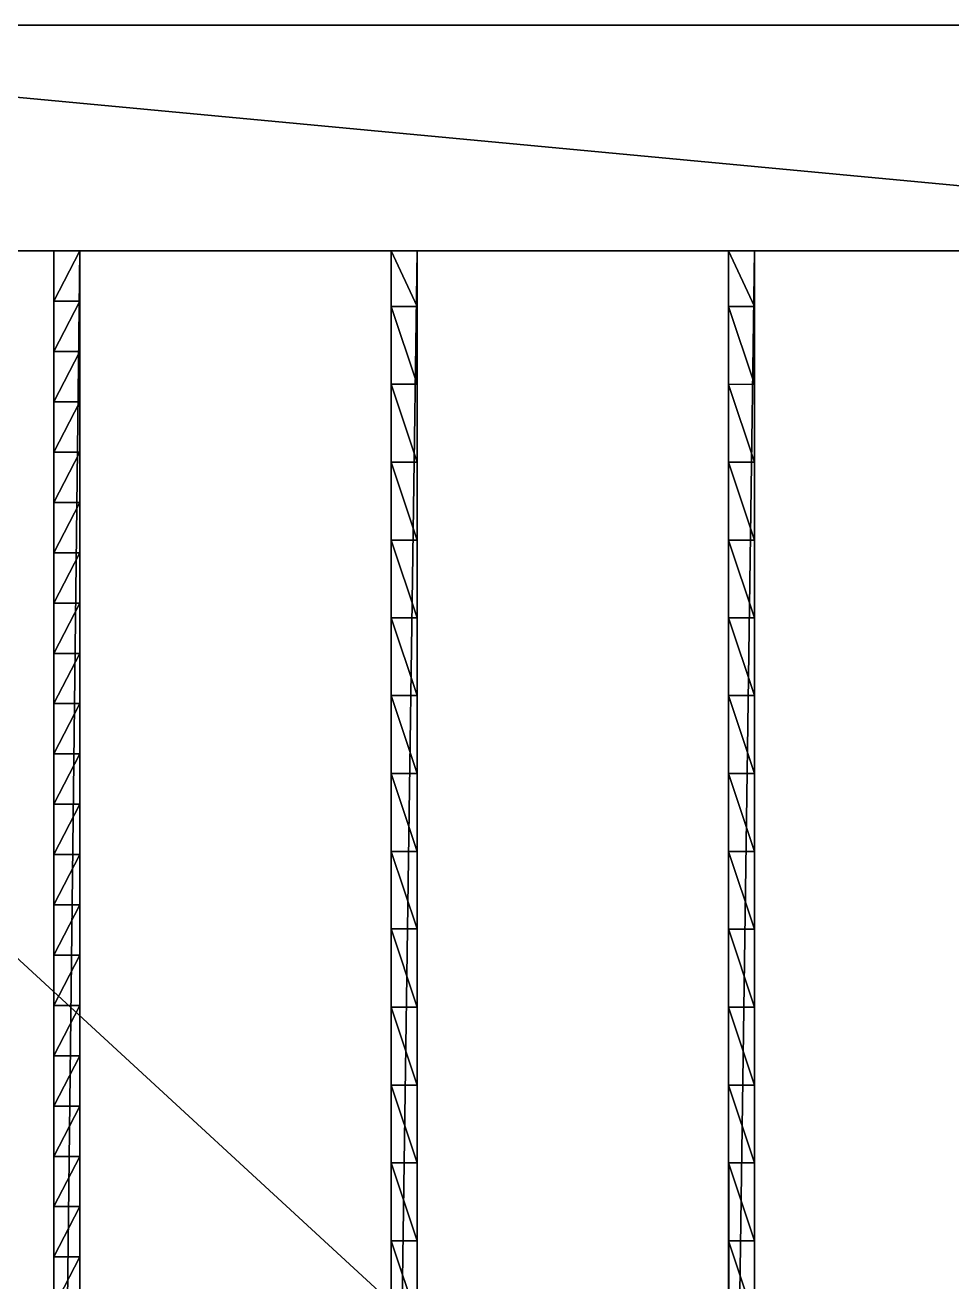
# Model space of a CAD drawing. Extents: x -275 to 275, y -480 to 0.
# Drawn here: x -82 to 96.5, y -242.1 to 0 of the extents above; entities that cross this region are included whole.
import ezdxf

# ---------------------------------------------------------------- set-up
doc = ezdxf.new("R2010")
doc.units = 0
doc.layers.add('BRANCO', color=7, linetype='CONTINUOUS')

msp = doc.modelspace()

# ---------------------------------------------------------------- linework, layer by layer
at = {"layer": 'BRANCO'}
for points in [[(231.523, -43.5), (-231.523, 0), (-231.6568, -43.5), (231.523, -43.5)], [(231.523, 0), (-231.523, 0), (231.523, -43.5), (231.523, 0)], [(-231.523, 0), (231.523, 0), (231.523, -43.5), (-231.523, 0)], [(-231.523, 0), (231.523, -43.5), (-231.5191, -43.5), (-231.523, 0)], [(-231.6568, -43.5), (-231.6568, -43.5, -74), (231.523, -43.5, -74), (-231.6568, -43.5)], [(-231.6568, -43.5), (231.523, -43.5, -74), (231.523, -43.5), (-231.6568, -43.5)], [(-231.4779, -43.5, -74), (-231.4779, -470, -74), (231.523, -470, -74), (-231.4779, -43.5, -74)], [(-231.4779, -43.5, -74), (231.523, -470, -74), (231.523, -43.5, -74), (-231.4779, -43.5, -74)], [(-76.47697, -53.19, -21.84654), (-76.47697, -43.5, -24.00294), (-76.47697, -53.19, -74.00294), (-76.47697, -53.19, -21.84654)], [(-76.47697, -53.19, -74.00294), (-76.47697, -43.5, -24.00294), (-76.47697, -43.5, -74.00294), (-76.47697, -53.19, -74.00294)], [(-71.47697, -43.5, -24.00294), (-76.47697, -43.5, -24.00294), (-76.47697, -43.5, -74.00294), (-71.47697, -43.5, -24.00294)], [(-71.47697, -43.5, -24.00294), (-76.47697, -43.5, -74.00294), (-71.47697, -43.5, -74.00294), (-71.47697, -43.5, -24.00294)], [(-71.47697, -43.5, -24.00294), (-76.47697, -43.5, -24.00294), (-76.47697, -53.19, -21.84654), (-71.47697, -43.5, -24.00294)], [(-71.47697, -43.5, -24.00294), (-76.47697, -53.19, -21.84654), (-71.47697, -53.19, -21.84654), (-71.47697, -43.5, -24.00294)], [(-76.47697, -470, -74.00294), (-71.47697, -470, -74.00294), (-71.47697, -43.5, -74.00294), (-76.47697, -470, -74.00294)], [(-76.47697, -470, -74.00294), (-71.47697, -43.5, -74.00294), (-76.47697, -43.5, -74.00294), (-76.47697, -470, -74.00294)], [(-71.47697, -43.5, -24.00294), (-71.47697, -53.19, -21.84654), (-71.47697, -53.19, -74.00294), (-71.47697, -43.5, -24.00294)], [(-71.47697, -43.5, -24.00294), (-71.47697, -53.19, -74.00294), (-71.47697, -43.5, -74.00294), (-71.47697, -43.5, -24.00294)], [(-6.492396, -43.49377, -74.0202), (-6.492396, -43.49377, -24.0202), (-11.4924, -43.5, -24.0202), (-6.492396, -43.49377, -74.0202)], [(-6.492396, -43.49377, -74.0202), (-11.4924, -43.5, -24.0202), (-11.4924, -43.5, -74.0202), (-6.492396, -43.49377, -74.0202)], [(-11.47697, -394.8884, -74.0202), (-6.492396, -43.49377, -74.0202), (-11.4924, -43.5, -74.0202), (-11.47697, -394.8884, -74.0202)], [(-6.484683, -54.18798, -21.18592), (-6.498005, -43.49378, -24.0202), (-11.4924, -43.49755, -24.02085), (-6.484683, -54.18798, -21.18592)], [(-6.484683, -54.18798, -21.18592), (-11.4924, -43.49755, -24.02085), (-11.48468, -54.19421, -21.18592), (-6.484683, -54.18798, -21.18592)], [(-11.48468, -54.19421, -21.18592), (-11.4924, -43.5, -24.0202), (-11.49193, -54.19421, -74.0202), (-11.48468, -54.19421, -21.18592)], [(-11.49193, -54.19421, -74.0202), (-11.4924, -43.5, -24.0202), (-11.4924, -43.5, -74.0202), (-11.49193, -54.19421, -74.0202)], [(-11.47697, -394.8884, -74.0202), (-6.47697, -394.8822, -74.0202), (-6.492396, -43.49377, -74.0202), (-11.47697, -394.8884, -74.0202)], [(-6.492396, -43.49377, -24.0202), (-6.484683, -54.18798, -21.18592), (-6.491927, -54.18798, -74.0202), (-6.492396, -43.49377, -24.0202)], [(-6.492396, -43.49377, -24.0202), (-6.491927, -54.18798, -74.0202), (-6.492396, -43.49377, -74.0202), (-6.492396, -43.49377, -24.0202)], [(58.50761, -43.50116, -73.93039), (58.50761, -43.50116, -23.93039), (53.5076, -43.50739, -23.93039), (58.50761, -43.50116, -73.93039)], [(58.50761, -43.50116, -73.93039), (53.5076, -43.50739, -23.93039), (53.5076, -43.50739, -73.93039), (58.50761, -43.50116, -73.93039)], [(53.52303, -394.8958, -73.93039), (58.50761, -43.50116, -73.93039), (53.5076, -43.50739, -73.93039), (53.52303, -394.8958, -73.93039)], [(58.51532, -54.19537, -21.0961), (58.502, -43.50117, -23.93039), (53.5076, -43.50494, -23.93104), (58.51532, -54.19537, -21.0961)], [(58.51532, -54.19537, -21.0961), (53.5076, -43.50494, -23.93104), (53.51532, -54.2016, -21.0961), (58.51532, -54.19537, -21.0961)], [(53.50808, -54.2016, -73.93039), (53.50761, -43.50739, -23.93039), (53.5076, -43.50739, -73.93039), (53.50808, -54.2016, -73.93039)], [(53.51532, -54.2016, -21.0961), (53.50761, -43.50739, -23.93039), (53.50808, -54.2016, -73.93039), (53.51532, -54.2016, -21.0961)], [(53.52303, -394.8958, -73.93039), (58.52303, -394.8896, -73.93039), (58.50761, -43.50116, -73.93039), (53.52303, -394.8958, -73.93039)], [(58.50761, -43.50116, -23.93039), (58.51532, -54.19537, -21.0961), (58.50808, -54.19537, -73.93039), (58.50761, -43.50116, -23.93039)], [(58.50761, -43.50116, -23.93039), (58.50808, -54.19537, -73.93039), (58.50761, -43.50116, -73.93039), (58.50761, -43.50116, -23.93039)], [(-76.47697, -62.88, -19.795), (-76.47697, -53.19, -21.84654), (-76.47697, -62.88, -74.00294), (-76.47697, -62.88, -19.795)], [(-76.47697, -62.88, -74.00294), (-76.47697, -53.19, -21.84654), (-76.47697, -53.19, -74.00294), (-76.47697, -62.88, -74.00294)], [(-71.47697, -53.19, -21.84654), (-76.47697, -53.19, -21.84654), (-76.47697, -62.88, -19.795), (-71.47697, -53.19, -21.84654)], [(-71.47697, -53.19, -21.84654), (-76.47697, -62.88, -19.795), (-71.47697, -62.88, -19.795), (-71.47697, -53.19, -21.84654)], [(-71.47697, -53.19, -21.84654), (-71.47697, -62.88, -19.795), (-71.47697, -62.88, -74.00294), (-71.47697, -53.19, -21.84654)], [(-71.47697, -53.19, -21.84654), (-71.47697, -62.88, -74.00294), (-71.47697, -53.19, -74.00294), (-71.47697, -53.19, -21.84654)], [(-11.49127, -69.19421, -74.0202), (-11.48468, -54.19421, -21.18592), (-11.49193, -54.19421, -74.0202), (-11.49127, -69.19421, -74.0202)], [(-11.48468, -69.19421, -17.52875), (-11.48468, -54.19421, -21.18592), (-11.49127, -69.19421, -74.0202), (-11.48468, -69.19421, -17.52875)], [(-6.484683, -69.18798, -17.52875), (-6.503369, -54.188, -21.18592), (-11.48468, -54.18835, -21.18735), (-6.484683, -69.18798, -17.52875)], [(-6.484683, -69.18798, -17.52875), (-11.48468, -54.18835, -21.18735), (-11.48468, -69.19421, -17.52875), (-6.484683, -69.18798, -17.52875)], [(-6.484683, -54.18798, -21.18592), (-6.491268, -69.18798, -74.0202), (-6.491927, -54.18798, -74.0202), (-6.484683, -54.18798, -21.18592)], [(-6.484683, -54.18798, -21.18592), (-6.484683, -69.18798, -17.52875), (-6.491268, -69.18798, -74.0202), (-6.484683, -54.18798, -21.18592)], [(53.50873, -69.2016, -73.93039), (53.51532, -54.2016, -21.0961), (53.50808, -54.2016, -73.93039), (53.50873, -69.2016, -73.93039)], [(53.51532, -69.2016, -17.43893), (53.51532, -54.2016, -21.0961), (53.50873, -69.2016, -73.93039), (53.51532, -69.2016, -17.43893)], [(58.51532, -69.19537, -17.43893), (58.49663, -54.19539, -21.0961), (53.51532, -54.19574, -21.09753), (58.51532, -69.19537, -17.43893)], [(58.51532, -69.19537, -17.43893), (53.51532, -54.19574, -21.09753), (53.51532, -69.2016, -17.43893), (58.51532, -69.19537, -17.43893)], [(58.51532, -54.19537, -21.0961), (58.50873, -69.19537, -73.93039), (58.50808, -54.19537, -73.93039), (58.51532, -54.19537, -21.0961)], [(58.51532, -54.19537, -21.0961), (58.51532, -69.19537, -17.43893), (58.50873, -69.19537, -73.93039), (58.51532, -54.19537, -21.0961)], [(-76.47697, -72.57, -17.84766), (-76.47697, -62.88, -19.795), (-76.47697, -72.57, -74.00294), (-76.47697, -72.57, -17.84766)], [(-76.47697, -72.57, -74.00294), (-76.47697, -62.88, -19.795), (-76.47697, -62.88, -74.00294), (-76.47697, -72.57, -74.00294)], [(-71.47697, -62.88, -19.795), (-76.47697, -62.88, -19.795), (-76.47697, -72.57, -17.84766), (-71.47697, -62.88, -19.795)], [(-71.47697, -62.88, -19.795), (-76.47697, -72.57, -17.84766), (-71.47697, -72.57, -17.84766), (-71.47697, -62.88, -19.795)], [(-71.47697, -62.88, -19.795), (-71.47697, -72.57, -17.84766), (-71.47697, -72.57, -74.00294), (-71.47697, -62.88, -19.795)], [(-71.47697, -62.88, -19.795), (-71.47697, -72.57, -74.00294), (-71.47697, -62.88, -74.00294), (-71.47697, -62.88, -19.795)], [(-11.48468, -84.19421, -74.0202), (-11.48468, -69.19421, -17.52875), (-11.49127, -69.19421, -74.0202), (-11.48468, -84.19421, -74.0202)], [(-6.484683, -84.18798, -14.23757), (-6.503369, -69.188, -17.52875), (-11.48468, -69.19421, -17.52817), (-6.484683, -84.18798, -14.23757)], [(-11.48468, -84.19421, -14.23757), (-11.48468, -69.19421, -17.52875), (-11.48468, -84.19421, -74.0202), (-11.48468, -84.19421, -14.23757)], [(-6.484683, -84.18798, -14.23757), (-11.48468, -69.19421, -17.52817), (-11.48468, -84.19421, -14.23757), (-6.484683, -84.18798, -14.23757)], [(-6.484683, -69.18798, -17.52875), (-6.484683, -84.18798, -74.0202), (-6.491268, -69.18798, -74.0202), (-6.484683, -69.18798, -17.52875)], [(-6.484683, -69.18798, -17.52875), (-6.484683, -84.18798, -14.23757), (-6.484683, -84.18798, -74.0202), (-6.484683, -69.18798, -17.52875)], [(53.51532, -84.2016, -73.93039), (53.51532, -69.2016, -17.43893), (53.50873, -69.2016, -73.93039), (53.51532, -84.2016, -73.93039)], [(58.51532, -84.19537, -14.14776), (58.49663, -69.1954, -17.43893), (53.51532, -69.2016, -17.43835), (58.51532, -84.19537, -14.14776)], [(53.51532, -84.2016, -14.14776), (53.51532, -69.2016, -17.43893), (53.51532, -84.2016, -73.93039), (53.51532, -84.2016, -14.14776)], [(58.51532, -84.19537, -14.14776), (53.51532, -69.2016, -17.43835), (53.51532, -84.2016, -14.14776), (58.51532, -84.19537, -14.14776)], [(58.51532, -69.19537, -17.43893), (58.51532, -84.19537, -73.93039), (58.50873, -69.19537, -73.93039), (58.51532, -69.19537, -17.43893)], [(58.51532, -69.19537, -17.43893), (58.51532, -84.19537, -14.14776), (58.51532, -84.19537, -73.93039), (58.51532, -69.19537, -17.43893)], [(-76.47697, -82.26, -16.00385), (-76.47697, -72.57, -17.84766), (-76.47697, -82.26, -74.00294), (-76.47697, -82.26, -16.00385)], [(-76.47697, -82.26, -74.00294), (-76.47697, -72.57, -17.84766), (-76.47697, -72.57, -74.00294), (-76.47697, -82.26, -74.00294)], [(-71.47697, -72.57, -17.84766), (-76.47697, -72.57, -17.84766), (-76.47697, -82.26, -16.00385), (-71.47697, -72.57, -17.84766)], [(-71.47697, -72.57, -17.84766), (-76.47697, -82.26, -16.00385), (-71.47697, -82.26, -16.00385), (-71.47697, -72.57, -17.84766)], [(-71.47697, -72.57, -17.84766), (-71.47697, -82.26, -16.00385), (-71.47697, -82.26, -74.00294), (-71.47697, -72.57, -17.84766)], [(-71.47697, -72.57, -17.84766), (-71.47697, -82.26, -74.00294), (-71.47697, -72.57, -74.00294), (-71.47697, -72.57, -17.84766)], [(-76.47697, -91.95, -14.26299), (-76.47697, -82.26, -16.00385), (-76.47697, -91.95, -74.00294), (-76.47697, -91.95, -14.26299)], [(-76.47697, -91.95, -74.00294), (-76.47697, -82.26, -16.00385), (-76.47697, -82.26, -74.00294), (-76.47697, -91.95, -74.00294)], [(-71.47697, -82.26, -16.00385), (-76.47697, -82.26, -16.00385), (-76.47697, -91.95, -14.26299), (-71.47697, -82.26, -16.00385)], [(-71.47697, -82.26, -16.00385), (-76.47697, -91.95, -14.26299), (-71.47697, -91.95, -14.26299), (-71.47697, -82.26, -16.00385)], [(-71.47697, -82.26, -16.00385), (-71.47697, -91.95, -14.26299), (-71.47697, -91.95, -74.00294), (-71.47697, -82.26, -16.00385)], [(-71.47697, -82.26, -16.00385), (-71.47697, -91.95, -74.00294), (-71.47697, -82.26, -74.00294), (-71.47697, -82.26, -16.00385)], [(-6.484683, -99.18798, -11.30687), (-6.503369, -84.188, -14.23757), (-11.48468, -84.18822, -14.23874), (-6.484683, -99.18798, -11.30687)], [(-6.484683, -99.18798, -11.30687), (-11.48468, -84.18822, -14.23874), (-11.48468, -99.19421, -11.30687), (-6.484683, -99.18798, -11.30687)], [(-11.48468, -99.19421, -11.30687), (-11.48468, -84.19421, -14.23757), (-11.48468, -99.19421, -74.0202), (-11.48468, -99.19421, -11.30687)], [(-11.48468, -99.19421, -74.0202), (-11.48468, -84.19421, -14.23757), (-11.48468, -84.19421, -74.0202), (-11.48468, -99.19421, -74.0202)], [(-6.484683, -84.18798, -14.23757), (-6.484683, -99.18798, -11.30687), (-6.484683, -99.18798, -74.0202), (-6.484683, -84.18798, -14.23757)], [(-6.484683, -84.18798, -14.23757), (-6.484683, -99.18798, -74.0202), (-6.484683, -84.18798, -74.0202), (-6.484683, -84.18798, -14.23757)], [(58.51532, -99.19537, -11.21706), (58.49663, -84.1954, -14.14776), (53.51532, -84.19563, -14.14892), (58.51532, -99.19537, -11.21706)], [(58.51532, -99.19537, -11.21706), (53.51532, -84.19563, -14.14892), (53.51532, -99.2016, -11.21706), (58.51532, -99.19537, -11.21706)], [(53.51532, -99.2016, -11.21706), (53.51532, -84.2016, -14.14776), (53.51532, -99.2016, -73.93039), (53.51532, -99.2016, -11.21706)], [(53.51532, -99.2016, -73.93039), (53.51532, -84.2016, -14.14776), (53.51532, -84.2016, -73.93039), (53.51532, -99.2016, -73.93039)], [(58.51532, -84.19537, -14.14776), (58.51532, -99.19537, -11.21706), (58.51532, -99.19537, -73.93039), (58.51532, -84.19537, -14.14776)], [(58.51532, -84.19537, -14.14776), (58.51532, -99.19537, -73.93039), (58.51532, -84.19537, -73.93039), (58.51532, -84.19537, -14.14776)], [(-76.47697, -101.64, -12.62449), (-76.47697, -91.95, -14.26299), (-76.47697, -101.64, -74.00294), (-76.47697, -101.64, -12.62449)], [(-76.47697, -101.64, -74.00294), (-76.47697, -91.95, -14.26299), (-76.47697, -91.95, -74.00294), (-76.47697, -101.64, -74.00294)], [(-71.47697, -91.95, -14.26299), (-76.47697, -91.95, -14.26299), (-76.47697, -101.64, -12.62449), (-71.47697, -91.95, -14.26299)], [(-71.47697, -91.95, -14.26299), (-76.47697, -101.64, -12.62449), (-71.47697, -101.64, -12.62449), (-71.47697, -91.95, -14.26299)], [(-71.47697, -91.95, -14.26299), (-71.47697, -101.64, -12.62449), (-71.47697, -101.64, -74.00294), (-71.47697, -91.95, -14.26299)], [(-71.47697, -91.95, -14.26299), (-71.47697, -101.64, -74.00294), (-71.47697, -91.95, -74.00294), (-71.47697, -91.95, -14.26299)], [(-11.48468, -114.1942, -8.717968), (-11.48468, -99.19421, -11.30687), (-11.48929, -114.1942, -74.0202), (-11.48468, -114.1942, -8.717968)], [(-11.48929, -114.1942, -74.0202), (-11.48468, -99.19421, -11.30687), (-11.48468, -99.19421, -74.0202), (-11.48929, -114.1942, -74.0202)], [(-6.484683, -114.188, -8.717968), (-6.503369, -99.188, -11.30687), (-11.48468, -99.19421, -11.30687), (-6.484683, -114.188, -8.717968)], [(-6.484683, -114.188, -8.717968), (-11.48468, -99.19421, -11.30687), (-11.48468, -114.1942, -8.717968), (-6.484683, -114.188, -8.717968)], [(-6.484683, -99.18798, -11.30687), (-6.484683, -114.188, -8.717968), (-6.489293, -114.188, -74.0202), (-6.484683, -99.18798, -11.30687)], [(-6.484683, -99.18798, -11.30687), (-6.489293, -114.188, -74.0202), (-6.484683, -99.18798, -74.0202), (-6.484683, -99.18798, -11.30687)], [(53.51532, -114.2016, -8.628151), (53.51532, -99.2016, -11.21706), (53.51071, -114.2016, -73.93039), (53.51532, -114.2016, -8.628151)], [(53.51071, -114.2016, -73.93039), (53.51532, -99.2016, -11.21706), (53.51532, -99.2016, -73.93039), (53.51071, -114.2016, -73.93039)], [(58.51532, -114.1954, -8.628151), (58.49663, -99.1954, -11.21706), (53.51532, -99.2016, -11.21706), (58.51532, -114.1954, -8.628151)], [(58.51532, -114.1954, -8.628151), (53.51532, -99.2016, -11.21706), (53.51532, -114.2016, -8.628151), (58.51532, -114.1954, -8.628151)], [(58.51532, -99.19537, -11.21706), (58.51532, -114.1954, -8.628151), (58.51071, -114.1954, -73.93039), (58.51532, -99.19537, -11.21706)], [(58.51532, -99.19537, -11.21706), (58.51071, -114.1954, -73.93039), (58.51532, -99.19537, -73.93039), (58.51532, -99.19537, -11.21706)], [(-76.47697, -111.33, -11.08783), (-76.47697, -101.64, -12.62449), (-76.47697, -111.33, -74.00294), (-76.47697, -111.33, -11.08783)], [(-76.47697, -111.33, -74.00294), (-76.47697, -101.64, -12.62449), (-76.47697, -101.64, -74.00294), (-76.47697, -111.33, -74.00294)], [(-71.47697, -101.64, -12.62449), (-76.47697, -101.64, -12.62449), (-76.47697, -111.33, -11.08783), (-71.47697, -101.64, -12.62449)], [(-71.47697, -101.64, -12.62449), (-76.47697, -111.33, -11.08783), (-71.47697, -111.33, -11.08783), (-71.47697, -101.64, -12.62449)], [(-71.47697, -101.64, -12.62449), (-71.47697, -111.33, -11.08783), (-71.47697, -111.33, -74.00294), (-71.47697, -101.64, -12.62449)], [(-71.47697, -101.64, -12.62449), (-71.47697, -111.33, -74.00294), (-71.47697, -101.64, -74.00294), (-71.47697, -101.64, -12.62449)], [(-76.47697, -121.02, -9.652516), (-76.47697, -111.33, -11.08783), (-76.47697, -121.02, -74.00294), (-76.47697, -121.02, -9.652516)], [(-76.47697, -121.02, -74.00294), (-76.47697, -111.33, -11.08783), (-76.47697, -111.33, -74.00294), (-76.47697, -121.02, -74.00294)], [(-71.47697, -111.33, -11.08783), (-76.47697, -111.33, -11.08783), (-76.47697, -121.02, -9.652516), (-71.47697, -111.33, -11.08783)], [(-71.47697, -111.33, -11.08783), (-76.47697, -121.02, -9.652516), (-71.47697, -121.02, -9.652516), (-71.47697, -111.33, -11.08783)], [(-71.47697, -111.33, -11.08783), (-71.47697, -121.02, -9.652516), (-71.47697, -121.02, -74.00294), (-71.47697, -111.33, -11.08783)], [(-71.47697, -111.33, -11.08783), (-71.47697, -121.02, -74.00294), (-71.47697, -111.33, -74.00294), (-71.47697, -111.33, -11.08783)], [(-6.492396, -129.1427, -6.514429), (-11.48468, -114.1856, -8.719232), (-11.4924, -129.1489, -6.514429), (-6.492396, -129.1427, -6.514429)], [(-11.4924, -129.1489, -6.514429), (-11.48468, -114.1942, -8.717968), (-11.48468, -129.1942, -74.0202), (-11.4924, -129.1489, -6.514429)], [(-11.48468, -129.1942, -74.0202), (-11.48468, -114.1942, -8.717968), (-11.48929, -114.1942, -74.0202), (-11.48468, -129.1942, -74.0202)], [(-6.492396, -129.1427, -6.514429), (-6.511026, -114.188, -8.717968), (-11.48468, -114.1856, -8.719232), (-6.492396, -129.1427, -6.514429)], [(-6.484683, -114.188, -8.717968), (-6.492396, -129.1427, -6.514429), (-6.484683, -129.188, -74.0202), (-6.484683, -114.188, -8.717968)], [(-6.484683, -114.188, -8.717968), (-6.484683, -129.188, -74.0202), (-6.489293, -114.188, -74.0202), (-6.484683, -114.188, -8.717968)], [(58.50761, -129.1501, -6.424611), (53.51532, -114.193, -8.629415), (53.50761, -129.1563, -6.424611), (58.50761, -129.1501, -6.424611)], [(53.50761, -129.1563, -6.424611), (53.51532, -114.2016, -8.628151), (53.51532, -129.2016, -73.93039), (53.50761, -129.1563, -6.424611)], [(53.51532, -129.2016, -73.93039), (53.51532, -114.2016, -8.628151), (53.51071, -114.2016, -73.93039), (53.51532, -129.2016, -73.93039)], [(58.50761, -129.1501, -6.424611), (58.48898, -114.1954, -8.628151), (53.51532, -114.193, -8.629415), (58.50761, -129.1501, -6.424611)], [(58.51532, -114.1954, -8.628151), (58.50761, -129.1501, -6.424611), (58.51532, -129.1954, -73.93039), (58.51532, -114.1954, -8.628151)], [(58.51532, -114.1954, -8.628151), (58.51532, -129.1954, -73.93039), (58.51071, -114.1954, -73.93039), (58.51532, -114.1954, -8.628151)], [(-76.47697, -130.71, -8.318087), (-76.47697, -121.02, -9.652516), (-76.47697, -130.71, -74.00294), (-76.47697, -130.71, -8.318087)], [(-76.47697, -130.71, -74.00294), (-76.47697, -121.02, -9.652516), (-76.47697, -121.02, -74.00294), (-76.47697, -130.71, -74.00294)], [(-71.47697, -121.02, -9.652516), (-76.47697, -121.02, -9.652516), (-76.47697, -130.71, -8.318087), (-71.47697, -121.02, -9.652516)], [(-71.47697, -121.02, -9.652516), (-76.47697, -130.71, -8.318087), (-71.47697, -130.71, -8.318087), (-71.47697, -121.02, -9.652516)], [(-71.47697, -121.02, -9.652516), (-71.47697, -130.71, -8.318087), (-71.47697, -130.71, -74.00294), (-71.47697, -121.02, -9.652516)], [(-71.47697, -121.02, -9.652516), (-71.47697, -130.71, -74.00294), (-71.47697, -121.02, -74.00294), (-71.47697, -121.02, -9.652516)], [(-76.47697, -140.4, -7.084118), (-76.47697, -130.71, -8.217201), (-76.47697, -140.4, -74.00294), (-76.47697, -140.4, -7.084118)], [(-76.47697, -140.4, -74.00294), (-76.47697, -130.71, -8.217201), (-76.47697, -130.71, -74.00294), (-76.47697, -140.4, -74.00294)], [(-71.47697, -130.71, -8.217201), (-76.47697, -130.71, -8.217201), (-76.47697, -140.4, -7.084118), (-71.47697, -130.71, -8.217201)], [(-71.47697, -130.71, -8.217201), (-76.47697, -140.4, -7.084118), (-71.47697, -140.4, -7.084118), (-71.47697, -130.71, -8.217201)], [(-71.47697, -130.71, -8.217201), (-71.47697, -140.4, -7.084118), (-71.47697, -140.4, -74.00294), (-71.47697, -130.71, -8.217201)], [(-71.47697, -130.71, -8.217201), (-71.47697, -140.4, -74.00294), (-71.47697, -130.71, -74.00294), (-71.47697, -130.71, -8.217201)], [(-11.48468, -144.1942, -4.775879), (-11.4924, -129.1489, -6.514429), (-11.48468, -144.1942, -74.0202), (-11.48468, -144.1942, -4.775879)], [(-11.48468, -144.1942, -74.0202), (-11.4924, -129.1489, -6.514429), (-11.48468, -129.1942, -74.0202), (-11.48468, -144.1942, -74.0202)], [(-6.484683, -144.188, -4.775879), (-6.503426, -129.1427, -6.514429), (-11.49239, -129.1403, -6.515696), (-6.484683, -144.188, -4.775879)], [(-6.484683, -144.188, -4.775879), (-11.49239, -129.1403, -6.515696), (-11.48468, -144.1942, -4.775879), (-6.484683, -144.188, -4.775879)], [(-6.492396, -129.1427, -6.514429), (-6.484683, -144.188, -4.775879), (-6.484683, -144.188, -74.0202), (-6.492396, -129.1427, -6.514429)], [(-6.492396, -129.1427, -6.514429), (-6.484683, -144.188, -74.0202), (-6.484683, -129.188, -74.0202), (-6.492396, -129.1427, -6.514429)], [(58.51532, -144.1954, -4.686062), (58.49657, -129.1501, -6.424611), (53.50761, -129.1477, -6.425879), (58.51532, -144.1954, -4.686062)], [(58.51532, -144.1954, -4.686062), (53.50761, -129.1477, -6.425879), (53.51532, -144.2016, -4.686062), (58.51532, -144.1954, -4.686062)], [(53.51532, -144.2016, -4.686062), (53.50761, -129.1563, -6.424611), (53.51532, -144.2016, -73.93039), (53.51532, -144.2016, -4.686062)], [(53.51532, -144.2016, -73.93039), (53.50761, -129.1563, -6.424611), (53.51532, -129.2016, -73.93039), (53.51532, -144.2016, -73.93039)], [(58.50761, -129.1501, -6.424611), (58.51532, -144.1954, -4.686062), (58.51532, -144.1954, -73.93039), (58.50761, -129.1501, -6.424611)], [(58.50761, -129.1501, -6.424611), (58.51532, -144.1954, -73.93039), (58.51532, -129.1954, -73.93039), (58.50761, -129.1501, -6.424611)], [(-76.47697, -150.09, -5.95022), (-76.47697, -140.4, -7.084118), (-76.47697, -150.09, -74.00294), (-76.47697, -150.09, -5.95022)], [(-76.47697, -150.09, -74.00294), (-76.47697, -140.4, -7.084118), (-76.47697, -140.4, -74.00294), (-76.47697, -150.09, -74.00294)], [(-71.47697, -140.4, -7.084118), (-76.47697, -140.4, -7.084118), (-76.47697, -150.09, -5.95022), (-71.47697, -140.4, -7.084118)], [(-71.47697, -140.4, -7.084118), (-76.47697, -150.09, -5.95022), (-71.47697, -150.09, -5.95022), (-71.47697, -140.4, -7.084118)], [(-71.47697, -140.4, -7.084118), (-71.47697, -150.09, -5.95022), (-71.47697, -150.09, -74.00294), (-71.47697, -140.4, -7.084118)], [(-71.47697, -140.4, -7.084118), (-71.47697, -150.09, -74.00294), (-71.47697, -140.4, -74.00294), (-71.47697, -140.4, -7.084118)], [(-11.48468, -159.1942, -3.230263), (-11.48468, -144.1942, -4.775879), (-11.48732, -159.1942, -74.0202), (-11.48468, -159.1942, -3.230263)], [(-11.48732, -159.1942, -74.0202), (-11.48468, -144.1942, -4.775879), (-11.48468, -144.1942, -74.0202), (-11.48732, -159.1942, -74.0202)], [(-6.484683, -159.188, -3.230263), (-6.503369, -144.188, -4.775879), (-11.48468, -144.1881, -4.776512), (-6.484683, -159.188, -3.230263)], [(-6.484683, -159.188, -3.230263), (-11.48468, -144.1881, -4.776512), (-11.48468, -159.1942, -3.230263), (-6.484683, -159.188, -3.230263)], [(-6.484683, -144.188, -4.775879), (-6.484683, -159.188, -3.230263), (-6.487317, -159.188, -74.0202), (-6.484683, -144.188, -4.775879)], [(-6.484683, -144.188, -4.775879), (-6.487317, -159.188, -74.0202), (-6.484683, -144.188, -74.0202), (-6.484683, -144.188, -4.775879)], [(53.51532, -159.2016, -3.140446), (53.51532, -144.2016, -4.686062), (53.51268, -159.2016, -73.93039), (53.51532, -159.2016, -3.140446)], [(53.51268, -159.2016, -73.93039), (53.51532, -144.2016, -4.686062), (53.51532, -144.2016, -73.93039), (53.51268, -159.2016, -73.93039)], [(58.51532, -159.1954, -3.140446), (58.49663, -144.1954, -4.686062), (53.51532, -144.1955, -4.686695), (58.51532, -159.1954, -3.140446)], [(58.51532, -159.1954, -3.140446), (53.51532, -144.1955, -4.686695), (53.51532, -159.2016, -3.140446), (58.51532, -159.1954, -3.140446)], [(58.51532, -144.1954, -4.686062), (58.51532, -159.1954, -3.140446), (58.51268, -159.1954, -73.93039), (58.51532, -144.1954, -4.686062)], [(58.51532, -144.1954, -4.686062), (58.51268, -159.1954, -73.93039), (58.51532, -144.1954, -73.93039), (58.51532, -144.1954, -4.686062)], [(-76.47697, -159.78, -4.916037), (-76.47697, -150.09, -5.95022), (-76.47697, -159.78, -74.00294), (-76.47697, -159.78, -4.916037)], [(-76.47697, -159.78, -74.00294), (-76.47697, -150.09, -5.95022), (-76.47697, -150.09, -74.00294), (-76.47697, -159.78, -74.00294)], [(-71.47697, -150.09, -5.95022), (-76.47697, -150.09, -5.95022), (-76.47697, -159.78, -4.916037), (-71.47697, -150.09, -5.95022)], [(-71.47697, -150.09, -5.95022), (-76.47697, -159.78, -4.916037), (-71.47697, -159.78, -4.916037), (-71.47697, -150.09, -5.95022)], [(-71.47697, -150.09, -5.95022), (-71.47697, -159.78, -4.916037), (-71.47697, -159.78, -74.00294), (-71.47697, -150.09, -5.95022)], [(-71.47697, -150.09, -5.95022), (-71.47697, -159.78, -74.00294), (-71.47697, -150.09, -74.00294), (-71.47697, -150.09, -5.95022)], [(-76.47697, -169.47, -3.981245), (-76.47697, -159.78, -4.916037), (-76.47697, -169.47, -74.00294), (-76.47697, -169.47, -3.981245)], [(-76.47697, -169.47, -74.00294), (-76.47697, -159.78, -4.916037), (-76.47697, -159.78, -74.00294), (-76.47697, -169.47, -74.00294)], [(-71.47697, -159.78, -4.916037), (-76.47697, -159.78, -4.916037), (-76.47697, -169.47, -3.981245), (-71.47697, -159.78, -4.916037)], [(-71.47697, -159.78, -4.916037), (-76.47697, -169.47, -3.981245), (-71.47697, -169.47, -3.981245), (-71.47697, -159.78, -4.916037)], [(-71.47697, -159.78, -4.916037), (-71.47697, -169.47, -3.981245), (-71.47697, -169.47, -74.00294), (-71.47697, -159.78, -4.916037)], [(-71.47697, -159.78, -4.916037), (-71.47697, -169.47, -74.00294), (-71.47697, -159.78, -74.00294), (-71.47697, -159.78, -4.916037)], [(-6.492396, -174.1171, -1.918639), (-11.48468, -159.1855, -3.231028), (-11.4924, -174.1233, -1.918639), (-6.492396, -174.1171, -1.918639)], [(-11.4924, -174.1233, -1.918639), (-11.48468, -159.1942, -3.230263), (-11.48468, -174.1942, -74.0202), (-11.4924, -174.1233, -1.918639)], [(-6.492396, -174.1171, -1.918639), (-6.510994, -159.188, -3.230263), (-11.48468, -159.1855, -3.231028), (-6.492396, -174.1171, -1.918639)], [(-11.48468, -174.1942, -74.0202), (-11.48468, -159.1942, -3.230263), (-11.48468, -159.1942, -74.0202), (-11.48468, -174.1942, -74.0202)], [(-6.484683, -159.188, -3.230263), (-6.492396, -174.1171, -1.918639), (-6.484683, -174.188, -74.0202), (-6.484683, -159.188, -3.230263)], [(-6.484683, -159.188, -3.230263), (-6.484683, -174.188, -74.0202), (-6.484683, -159.188, -74.0202), (-6.484683, -159.188, -3.230263)], [(58.50761, -174.1244, -1.828821), (53.51532, -159.1929, -3.14121), (53.50761, -174.1307, -1.828821), (58.50761, -174.1244, -1.828821)], [(53.50761, -174.1307, -1.828821), (53.51532, -159.2016, -3.140446), (53.51532, -174.2016, -73.93039), (53.50761, -174.1307, -1.828821)], [(58.50761, -174.1244, -1.828821), (58.48901, -159.1954, -3.140446), (53.51532, -159.1929, -3.14121), (58.50761, -174.1244, -1.828821)], [(53.51532, -174.2016, -73.93039), (53.51532, -159.2016, -3.140446), (53.51532, -159.2016, -73.93039), (53.51532, -174.2016, -73.93039)], [(58.51532, -159.1954, -3.140446), (58.50761, -174.1244, -1.828821), (58.51532, -174.1954, -73.93039), (58.51532, -159.1954, -3.140446)], [(58.51532, -159.1954, -3.140446), (58.51532, -174.1954, -73.93039), (58.51532, -159.1954, -73.93039), (58.51532, -159.1954, -3.140446)], [(-76.47697, -179.16, -3.145551), (-76.47697, -169.47, -3.981245), (-76.47697, -179.16, -74.00294), (-76.47697, -179.16, -3.145551)], [(-76.47697, -179.16, -74.00294), (-76.47697, -169.47, -3.981245), (-76.47697, -169.47, -74.00294), (-76.47697, -179.16, -74.00294)], [(-71.47697, -169.47, -3.981245), (-76.47697, -169.47, -3.981245), (-76.47697, -179.16, -3.145551), (-71.47697, -169.47, -3.981245)], [(-71.47697, -169.47, -3.981245), (-76.47697, -179.16, -3.145551), (-71.47697, -179.16, -3.145551), (-71.47697, -169.47, -3.981245)], [(-71.47697, -169.47, -3.981245), (-71.47697, -179.16, -3.145551), (-71.47697, -179.16, -74.00294), (-71.47697, -169.47, -3.981245)], [(-71.47697, -169.47, -3.981245), (-71.47697, -179.16, -74.00294), (-71.47697, -169.47, -74.00294), (-71.47697, -169.47, -3.981245)], [(-11.48468, -189.1942, -1.15839), (-11.4924, -174.1233, -1.918639), (-11.486, -189.1942, -74.0202), (-11.48468, -189.1942, -1.15839)], [(-11.486, -189.1942, -74.0202), (-11.4924, -174.1233, -1.918639), (-11.48468, -174.1942, -74.0202), (-11.486, -189.1942, -74.0202)], [(-6.484683, -189.188, -1.15839), (-6.503458, -174.1171, -1.918639), (-11.49239, -174.1145, -1.919405), (-6.484683, -189.188, -1.15839)], [(-6.484683, -189.188, -1.15839), (-11.49239, -174.1145, -1.919405), (-11.48468, -189.1942, -1.15839), (-6.484683, -189.188, -1.15839)], [(-6.492396, -174.1171, -1.918639), (-6.484683, -189.188, -1.15839), (-6.486, -189.188, -74.0202), (-6.492396, -174.1171, -1.918639)], [(-6.492396, -174.1171, -1.918639), (-6.486, -189.188, -74.0202), (-6.484683, -174.188, -74.0202), (-6.492396, -174.1171, -1.918639)], [(58.51532, -189.1954, -1.068572), (58.49654, -174.1245, -1.828821), (53.50761, -174.1219, -1.829588), (58.51532, -189.1954, -1.068572)], [(58.51532, -189.1954, -1.068572), (53.50761, -174.1219, -1.829588), (53.51532, -189.2016, -1.068572), (58.51532, -189.1954, -1.068572)], [(53.51532, -189.2016, -1.068572), (53.50761, -174.1307, -1.828821), (53.514, -189.2016, -73.93039), (53.51532, -189.2016, -1.068572)], [(53.514, -189.2016, -73.93039), (53.50761, -174.1307, -1.828821), (53.51532, -174.2016, -73.93039), (53.514, -189.2016, -73.93039)], [(58.50761, -174.1244, -1.828821), (58.51532, -189.1954, -1.068572), (58.514, -189.1954, -73.93039), (58.50761, -174.1244, -1.828821)], [(58.50761, -174.1244, -1.828821), (58.514, -189.1954, -73.93039), (58.51532, -174.1954, -73.93039), (58.50761, -174.1244, -1.828821)], [(-76.47697, -188.85, -2.408697), (-76.47697, -179.16, -3.145551), (-76.47697, -188.85, -74.00294), (-76.47697, -188.85, -2.408697)], [(-76.47697, -188.85, -74.00294), (-76.47697, -179.16, -3.145551), (-76.47697, -179.16, -74.00294), (-76.47697, -188.85, -74.00294)], [(-71.47697, -179.16, -3.145551), (-76.47697, -179.16, -3.145551), (-76.47697, -188.85, -2.408697), (-71.47697, -179.16, -3.145551)], [(-71.47697, -179.16, -3.145551), (-76.47697, -188.85, -2.408697), (-71.47697, -188.85, -2.408697), (-71.47697, -179.16, -3.145551)], [(-71.47697, -179.16, -3.145551), (-71.47697, -188.85, -2.408697), (-71.47697, -188.85, -74.00294), (-71.47697, -179.16, -3.145551)], [(-71.47697, -179.16, -3.145551), (-71.47697, -188.85, -74.00294), (-71.47697, -179.16, -74.00294), (-71.47697, -179.16, -3.145551)], [(-76.47697, -198.54, -1.770455), (-76.47697, -188.85, -2.408697), (-76.47697, -198.54, -74.00294), (-76.47697, -198.54, -1.770455)], [(-76.47697, -198.54, -74.00294), (-76.47697, -188.85, -2.408697), (-76.47697, -188.85, -74.00294), (-76.47697, -198.54, -74.00294)], [(-71.47697, -188.85, -2.408697), (-76.47697, -188.85, -2.408697), (-76.47697, -198.54, -1.770455), (-71.47697, -188.85, -2.408697)], [(-71.47697, -188.85, -2.408697), (-76.47697, -198.54, -1.770455), (-71.47697, -198.54, -1.770455), (-71.47697, -188.85, -2.408697)], [(-71.47697, -188.85, -2.408697), (-71.47697, -198.54, -1.770455), (-71.47697, -198.54, -74.00294), (-71.47697, -188.85, -2.408697)], [(-71.47697, -188.85, -2.408697), (-71.47697, -198.54, -74.00294), (-71.47697, -188.85, -74.00294), (-71.47697, -188.85, -2.408697)], [(-11.48468, -204.1942, -0.389331), (-11.48468, -189.1942, -1.15839), (-11.48534, -204.1942, -74.0202), (-11.48468, -204.1942, -0.389331)], [(-11.48534, -204.1942, -74.0202), (-11.48468, -189.1942, -1.15839), (-11.48468, -189.1942, -74.0202), (-11.48534, -204.1942, -74.0202)], [(-6.484683, -204.188, -0.389331), (-6.503369, -189.188, -1.15839), (-11.48468, -189.1942, -1.1583), (-6.484683, -204.188, -0.389331)], [(-6.484683, -204.188, -0.389331), (-11.48468, -189.1942, -1.1583), (-11.48468, -204.1942, -0.389331), (-6.484683, -204.188, -0.389331)], [(-6.484683, -189.188, -1.15839), (-6.484683, -204.188, -0.389331), (-6.485342, -204.188, -74.0202), (-6.484683, -189.188, -1.15839)], [(-6.484683, -189.188, -1.15839), (-6.485342, -204.188, -74.0202), (-6.484683, -189.188, -74.0202), (-6.484683, -189.188, -1.15839)], [(53.51532, -204.2016, -0.299514), (53.51532, -189.2016, -1.068572), (53.51466, -204.2016, -73.93039), (53.51532, -204.2016, -0.299514)], [(53.51466, -204.2016, -73.93039), (53.51532, -189.2016, -1.068572), (53.51532, -189.2016, -73.93039), (53.51466, -204.2016, -73.93039)], [(58.51532, -204.1954, -0.299514), (58.49663, -189.1954, -1.068572), (53.51532, -189.2016, -1.068482), (58.51532, -204.1954, -0.299514)], [(58.51532, -204.1954, -0.299514), (53.51532, -189.2016, -1.068482), (53.51532, -204.2016, -0.299514), (58.51532, -204.1954, -0.299514)], [(58.51532, -189.1954, -1.068572), (58.51532, -204.1954, -0.299514), (58.51466, -204.1954, -73.93039), (58.51532, -189.1954, -1.068572)], [(58.51532, -189.1954, -1.068572), (58.51466, -204.1954, -73.93039), (58.51532, -189.1954, -73.93039), (58.51532, -189.1954, -1.068572)], [(-76.47697, -208.23, -1.230626), (-76.47697, -198.54, -1.770455), (-76.47697, -208.23, -74.00294), (-76.47697, -208.23, -1.230626)], [(-76.47697, -208.23, -74.00294), (-76.47697, -198.54, -1.770455), (-76.47697, -198.54, -74.00294), (-76.47697, -208.23, -74.00294)], [(-71.47697, -198.54, -1.770455), (-76.47697, -198.54, -1.770455), (-76.47697, -208.23, -1.230626), (-71.47697, -198.54, -1.770455)], [(-71.47697, -198.54, -1.770455), (-76.47697, -208.23, -1.230626), (-71.47697, -208.23, -1.230626), (-71.47697, -198.54, -1.770455)], [(-71.47697, -198.54, -1.770455), (-71.47697, -208.23, -1.230626), (-71.47697, -208.23, -74.00294), (-71.47697, -198.54, -1.770455)], [(-71.47697, -198.54, -1.770455), (-71.47697, -208.23, -74.00294), (-71.47697, -198.54, -74.00294), (-71.47697, -198.54, -1.770455)], [(-6.484683, -219.188, -0.389331), (-11.48468, -204.188, -0.389331), (-11.4924, -219.1958, -0.389331), (-6.484683, -219.188, -0.389331)], [(-6.484683, -219.188, -0.389331), (-6.484683, -204.188, -0.389331), (-11.48468, -204.188, -0.389331), (-6.484683, -219.188, -0.389331)], [(-11.48468, -219.1942, -0.389331), (-11.48468, -204.1942, -0.389331), (-11.48468, -219.1942, -74.0202), (-11.48468, -219.1942, -0.389331)], [(-11.48468, -219.1942, -74.0202), (-11.48468, -204.1942, -0.389331), (-11.48468, -204.1942, -74.0202), (-11.48468, -219.1942, -74.0202)], [(-6.484683, -204.188, -0.389331), (-6.484683, -219.188, -0.389331), (-6.484683, -219.188, -74.0202), (-6.484683, -204.188, -0.389331)], [(-6.484683, -204.188, -0.389331), (-6.484683, -219.188, -74.0202), (-6.484683, -204.188, -74.0202), (-6.484683, -204.188, -0.389331)], [(58.51532, -219.1954, -0.299514), (53.51532, -204.1954, -0.299514), (53.50761, -219.2032, -0.299514), (58.51532, -219.1954, -0.299514)], [(58.51532, -219.1954, -0.299514), (58.51532, -204.1954, -0.299514), (53.51532, -204.1954, -0.299514), (58.51532, -219.1954, -0.299514)], [(53.51532, -219.2016, -0.299514), (53.51532, -204.2016, -0.299514), (53.51532, -219.2016, -73.93039), (53.51532, -219.2016, -0.299514)], [(53.51532, -219.2016, -73.93039), (53.51532, -204.2016, -0.299514), (53.51532, -204.2016, -73.93039), (53.51532, -219.2016, -73.93039)], [(58.51532, -204.1954, -0.299514), (58.51532, -219.1954, -0.299514), (58.51532, -219.1954, -73.93039), (58.51532, -204.1954, -0.299514)], [(58.51532, -204.1954, -0.299514), (58.51532, -219.1954, -73.93039), (58.51532, -204.1954, -73.93039), (58.51532, -204.1954, -0.299514)], [(-76.47697, -217.92, -0.789046), (-76.47697, -208.23, -1.230626), (-76.47697, -217.92, -74.00294), (-76.47697, -217.92, -0.789046)], [(-76.47697, -217.92, -74.00294), (-76.47697, -208.23, -1.230626), (-76.47697, -208.23, -74.00294), (-76.47697, -217.92, -74.00294)], [(-71.47697, -208.23, -1.230626), (-76.47697, -208.23, -1.230626), (-76.47697, -217.92, -0.789046), (-71.47697, -208.23, -1.230626)], [(-71.47697, -208.23, -1.230626), (-76.47697, -217.92, -0.789046), (-71.47697, -217.92, -0.789046), (-71.47697, -208.23, -1.230626)], [(-71.47697, -208.23, -1.230626), (-71.47697, -217.92, -0.789046), (-71.47697, -217.92, -74.00294), (-71.47697, -208.23, -1.230626)], [(-71.47697, -208.23, -1.230626), (-71.47697, -217.92, -74.00294), (-71.47697, -208.23, -74.00294), (-71.47697, -208.23, -1.230626)], [(-76.47697, -227.61, -0.347466), (-76.47697, -217.92, -0.789046), (-76.47697, -227.61, -74.00294), (-76.47697, -227.61, -0.347466)], [(-76.47697, -227.61, -74.00294), (-76.47697, -217.92, -0.789046), (-76.47697, -217.92, -74.00294), (-76.47697, -227.61, -74.00294)], [(-71.47697, -217.92, -0.789046), (-76.47697, -217.92, -0.789046), (-76.47697, -227.61, -0.347466), (-71.47697, -217.92, -0.789046)], [(-71.47697, -217.92, -0.789046), (-76.47697, -227.61, -0.347466), (-71.47697, -227.61, -0.347466), (-71.47697, -217.92, -0.789046)], [(-71.47697, -217.92, -0.789046), (-71.47697, -227.61, -0.347466), (-71.47697, -227.61, -74.00294), (-71.47697, -217.92, -0.789046)], [(-71.47697, -217.92, -0.789046), (-71.47697, -227.61, -74.00294), (-71.47697, -217.92, -74.00294), (-71.47697, -217.92, -0.789046)], [(-11.48403, -234.1942, -74.0202), (-11.4924, -219.1958, -0.389331), (-11.48468, -219.1942, -74.0202), (-11.48403, -234.1942, -74.0202)], [(-11.48468, -234.1942, -0.558498), (-11.4924, -219.1958, -0.389331), (-11.48403, -234.1942, -74.0202), (-11.48468, -234.1942, -0.558498)], [(-6.484683, -234.188, -0.558498), (-6.508197, -219.188, -0.389331), (-11.48468, -219.188, -0.389331), (-6.484683, -234.188, -0.558498)], [(-6.484683, -234.188, -0.558498), (-11.48468, -219.188, -0.389331), (-11.48468, -234.1942, -0.558498), (-6.484683, -234.188, -0.558498)], [(-6.492396, -219.1896, -0.389331), (-6.484025, -234.188, -74.0202), (-6.484683, -219.188, -74.0202), (-6.492396, -219.1896, -0.389331)], [(-6.492396, -219.1896, -0.389331), (-6.484683, -234.188, -0.558498), (-6.484025, -234.188, -74.0202), (-6.492396, -219.1896, -0.389331)], [(53.51598, -234.2016, -73.93039), (53.50761, -219.2032, -0.299514), (53.51532, -219.2016, -73.93039), (53.51598, -234.2016, -73.93039)], [(53.51532, -234.2016, -0.46868), (53.50761, -219.2032, -0.299514), (53.51598, -234.2016, -73.93039), (53.51532, -234.2016, -0.46868)], [(58.51532, -234.1954, -0.46868), (58.49181, -219.1954, -0.299514), (53.51532, -219.1954, -0.299514), (58.51532, -234.1954, -0.46868)], [(58.51532, -234.1954, -0.46868), (53.51532, -219.1954, -0.299514), (53.51532, -234.2016, -0.46868), (58.51532, -234.1954, -0.46868)], [(58.50761, -219.197, -0.299514), (58.51598, -234.1954, -73.93039), (58.51532, -219.1954, -73.93039), (58.50761, -219.197, -0.299514)], [(58.50761, -219.197, -0.299514), (58.51532, -234.1954, -0.46868), (58.51598, -234.1954, -73.93039), (58.50761, -219.197, -0.299514)], [(-76.47697, -237.3, -0.200117), (-76.47697, -227.61, -0.347466), (-76.47697, -237.3, -74.00294), (-76.47697, -237.3, -0.200117)], [(-76.47697, -237.3, -74.00294), (-76.47697, -227.61, -0.347466), (-76.47697, -227.61, -74.00294), (-76.47697, -237.3, -74.00294)], [(-71.47697, -227.61, -0.347466), (-76.47697, -227.61, -0.347466), (-76.47697, -237.3, -0.200117), (-71.47697, -227.61, -0.347466)], [(-71.47697, -227.61, -0.347466), (-76.47697, -237.3, -0.200117), (-71.47697, -237.3, -0.200117), (-71.47697, -227.61, -0.347466)], [(-71.47697, -227.61, -0.347466), (-71.47697, -237.3, -0.200117), (-71.47697, -237.3, -74.00294), (-71.47697, -227.61, -0.347466)], [(-71.47697, -227.61, -0.347466), (-71.47697, -237.3, -74.00294), (-71.47697, -227.61, -74.00294), (-71.47697, -227.61, -0.347466)], [(-6.484683, -249.188, -1.066329), (-6.484683, -234.188, -0.558498), (-11.48468, -234.1942, -0.558498), (-6.484683, -249.188, -1.066329)], [(-11.48468, -249.1942, -1.066329), (-11.48468, -234.1942, -0.558498), (-11.48468, -249.1942, -74.0202), (-11.48468, -249.1942, -1.066329)], [(-11.48468, -249.1942, -74.0202), (-11.48468, -234.1942, -0.558498), (-11.48468, -234.1942, -74.0202), (-11.48468, -249.1942, -74.0202)], [(-6.484683, -249.188, -1.066329), (-11.48468, -234.1942, -0.558498), (-11.48468, -249.1942, -1.066329), (-6.484683, -249.188, -1.066329)], [(-6.484683, -234.188, -0.558498), (-6.484683, -249.188, -1.066329), (-6.484683, -249.188, -74.0202), (-6.484683, -234.188, -0.558498)], [(-6.484683, -234.188, -0.558498), (-6.484683, -249.188, -74.0202), (-6.484683, -234.188, -74.0202), (-6.484683, -234.188, -0.558498)], [(58.51532, -249.1954, -0.976512), (58.51532, -234.1954, -0.46868), (53.51532, -234.2016, -0.46868), (58.51532, -249.1954, -0.976512)], [(53.51532, -249.2016, -0.976512), (53.51532, -234.2016, -0.46868), (53.51532, -249.2016, -73.93039), (53.51532, -249.2016, -0.976512)], [(53.51532, -249.2016, -73.93039), (53.51532, -234.2016, -0.46868), (53.51532, -234.2016, -73.93039), (53.51532, -249.2016, -73.93039)], [(58.51532, -249.1954, -0.976512), (53.51532, -234.2016, -0.46868), (53.51532, -249.2016, -0.976512), (58.51532, -249.1954, -0.976512)], [(58.51532, -234.1954, -0.46868), (58.51532, -249.1954, -0.976512), (58.51532, -249.1954, -73.93039), (58.51532, -234.1954, -0.46868)], [(58.51532, -234.1954, -0.46868), (58.51532, -249.1954, -73.93039), (58.51532, -234.1954, -73.93039), (58.51532, -234.1954, -0.46868)], [(-76.47697, -246.99, -0.052588), (-76.47697, -237.3, -0.200117), (-76.47697, -246.99, -74.00294), (-76.47697, -246.99, -0.052588)], [(-76.47697, -246.99, -74.00294), (-76.47697, -237.3, -0.200117), (-76.47697, -237.3, -74.00294), (-76.47697, -246.99, -74.00294)], [(-71.47697, -237.3, -0.200117), (-76.47697, -237.3, -0.200117), (-76.47697, -246.99, -0.052588), (-71.47697, -237.3, -0.200117)], [(-71.47697, -237.3, -0.200117), (-76.47697, -246.99, -0.052588), (-71.47697, -246.99, -0.052588), (-71.47697, -237.3, -0.200117)], [(-71.47697, -237.3, -0.200117), (-71.47697, -246.99, -0.052588), (-71.47697, -246.99, -74.00294), (-71.47697, -237.3, -0.200117)], [(-71.47697, -237.3, -0.200117), (-71.47697, -246.99, -74.00294), (-71.47697, -237.3, -74.00294), (-71.47697, -237.3, -0.200117)]]:
    msp.add_3dface(points, dxfattribs=at)

doc.saveas('drawing.dxf')
